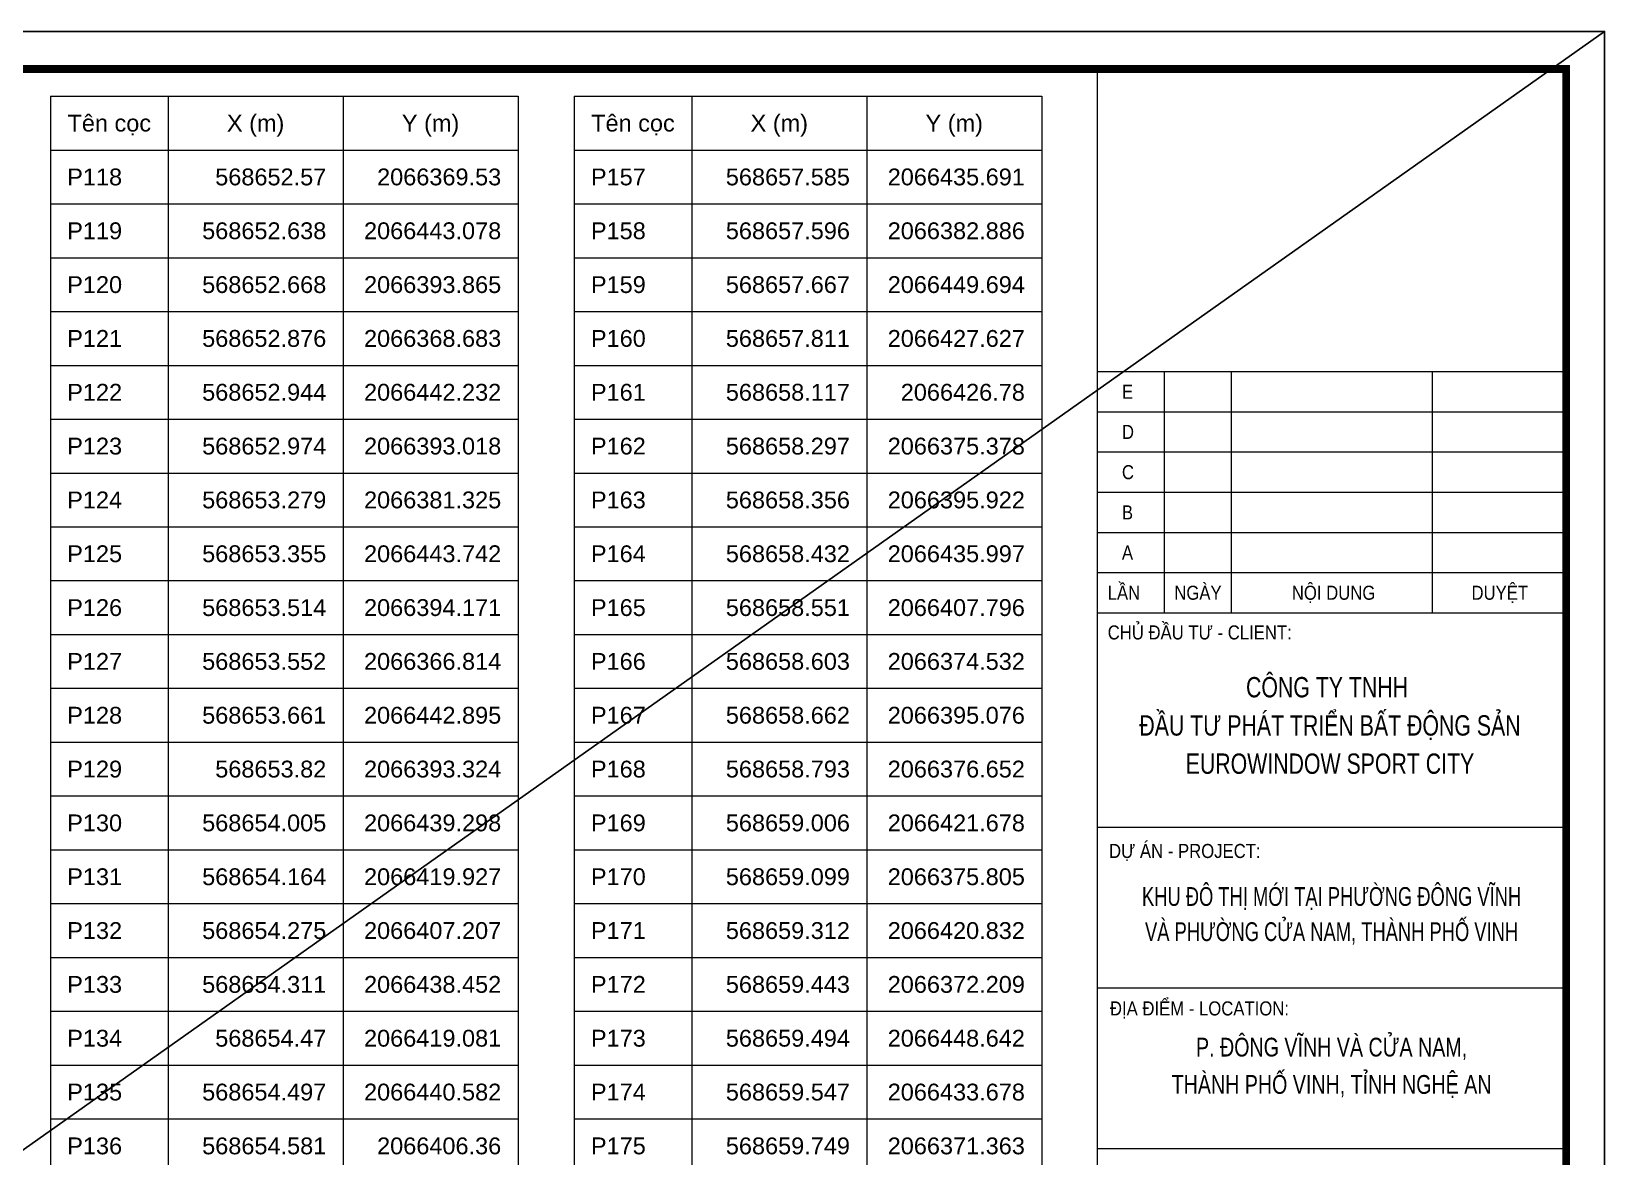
# Model space of a CAD drawing. Header units: millimetres. Extents: x 0 to 571985, y 0 to 2066666.
# Drawn here: x 569650.88 to 569671.46, y 2065739.84 to 2065754.56 of the extents above; entities that cross this region are included whole.
import ezdxf
from ezdxf.enums import TextEntityAlignment as Align

# ---------------------------------------------------------------- set-up
doc = ezdxf.new("R2010")
doc.units = ezdxf.units.MM
doc.linetypes.add('CENTER', pattern=[3, 1.5, -0.5, 0.5, -0.5])
for name, color, linetype, lineweight in [('A-KY HIEU', 34, 'Continuous', 20), ('A-TEXT', 7, 'Continuous', 18), ('E- RANH GIOI', 1, 'CENTER', 13), ('kata_net khung', 3, 'Continuous', 20), ('kata_text', 254, 'Continuous', 30)]:
    doc.layers.add(name, color=color, linetype=linetype, lineweight=lineweight)
doc.layers.add('KCS_Plotter', color=11, linetype='Continuous', plot=False)
doc.styles.add('Arial', font='arial.ttf')
doc.styles.add('kata_text', font='arial.ttf', dxfattribs={"width": 0.8})

# ---------------------------------------------------------------- blocks, each defined once
blk = doc.blocks.new('A$C33BC4D2A')
at = {"layer": 'A-KY HIEU', "color": 0}
for p, q in [((353.66, -4.9), (353.66, -292.1)), ((353.66, -44.47), (414.98, -44.47)), ((362.42, -44.47), (362.42, -76.01)), ((371.18, -44.47), (371.18, -76.01)), ((397.46, -44.47), (397.46, -76.01)), ((353.66, -49.73), (414.98, -49.73)), ((353.66, -54.98), (414.98, -54.98)), ((353.66, -60.24), (414.98, -60.24)), ((353.66, -65.5), (414.98, -65.5)), ((353.66, -70.75), (414.98, -70.75)), ((353.66, -76.01), (414.98, -76.01)), ((353.66, -104.04), (414.98, -104.04)), ((353.66, -125.07), (414.98, -125.07)), ((353.66, -125.07), (414.98, -125.07)), ((353.66, -146.09), (414.98, -146.09))]:
    blk.add_line(p, q, dxfattribs=at)
at = {"layer": 'A-KY HIEU', "color": 0, "const_width": 1.02}
blk.add_lwpolyline([(14.35, -292.1), (14.35, -4.9), (414.98, -4.9), (414.98, -292.1)], close=True, dxfattribs=at)
at = {"layer": 'Defpoints', "color": 125}
blk.add_lwpolyline([(0, -297), (420, -297), (420, 0), (0, 0)], close=True, dxfattribs=at)
at = {"layer": 'A-TEXT', "style": 'Arial', "width": 0.85}
for s, height, p in [('E', 1.84, (356.88, -48.04)), ('D', 1.84, (356.88, -53.29)), ('C', 1.84, (356.88, -58.55)), ('B', 1.84, (356.88, -63.81)), ('A', 1.84, (356.88, -69.06)), ('LẦN', 1.84, (355.02, -74.32)), ('NGÀY', 1.84, (363.73, -74.32)), ('NỘI DUNG', 1.84, (379.1, -74.32)), ('DUYỆT', 1.84, (402.6, -74.32)), ('CHỦ ĐẦU TƯ - CLIENT:', 1.8397, (355.02, -79.51))]:
    blk.add_text(s, height=height, dxfattribs=at).set_placement(p)
at = {"layer": 'A-TEXT', "style": 'Arial'}
for s, height, width, p in [('CÔNG TY TNHH ', 2.6573, 0.75, (384.09, -87.08)), ('ĐẦU TƯ PHÁT TRIỂN BẤT ĐỘNG SẢN', 2.6573, 0.75, (384.09, -92.08)), ('EUROWINDOW SPORT CITY', 2.6573, 0.75, (384.09, -97.08)), ('KHU ĐÔ THỊ MỚI TẠI PHƯỜNG ĐÔNG VĨNH', 2.4529, 0.7, (384.3, -114.35)), ('VÀ PHƯỜNG CỬA NAM, THÀNH PHỐ VINH', 2.4529, 0.7, (384.3, -118.95)), ('P. ĐÔNG VĨNH VÀ CỬA NAM,', 2.4529, 0.75, (384.3, -134.05)), ('THÀNH PHỐ VINH, TỈNH NGHỆ AN', 2.4529, 0.75, (384.3, -138.93))]:
    blk.add_text(s, height=height, dxfattribs=dict(at, width=width)).set_placement(p, align=Align.CENTER)
at = {"layer": 'A-TEXT', "style": 'Arial', "width": 0.85}
for s, p in [('DỰ ÁN - PROJECT:', (355.19, -107.17)), ('ĐỊA ĐIỂM - LOCATION:', (355.31, -127.76))]:
    blk.add_text(s, height=1.8397, dxfattribs=at).set_placement(p, align=Align.MIDDLE_LEFT)

msp = doc.modelspace()

# ---------------------------------------------------------------- linework, layer by layer
at = {"layer": 'kata_net khung'}
for p, q in [((569651.13, 2065753.709), (569657.246, 2065753.709)), ((569651.13, 2065753.709), (569651.13, 2065725.549)), ((569652.67, 2065753.709), (569652.67, 2065725.549)), ((569654.958, 2065753.709), (569654.958, 2065725.549)), ((569657.246, 2065753.709), (569657.246, 2065725.549)), ((569657.979, 2065753.709), (569664.095, 2065753.709)), ((569657.979, 2065753.709), (569657.979, 2065725.549)), ((569659.519, 2065753.709), (569659.519, 2065725.549)), ((569661.807, 2065753.709), (569661.807, 2065725.549)), ((569664.095, 2065753.709), (569664.095, 2065725.549)), ((569651.13, 2065753.005), (569657.246, 2065753.005)), ((569651.13, 2065753.005), (569657.246, 2065753.005)), ((569657.979, 2065753.005), (569664.095, 2065753.005)), ((569657.979, 2065753.005), (569664.095, 2065753.005)), ((569651.13, 2065752.301), (569657.246, 2065752.301)), ((569657.979, 2065752.301), (569664.095, 2065752.301)), ((569651.13, 2065751.597), (569657.246, 2065751.597)), ((569657.979, 2065751.597), (569664.095, 2065751.597)), ((569651.13, 2065750.893), (569657.246, 2065750.893)), ((569657.979, 2065750.893), (569664.095, 2065750.893)), ((569651.13, 2065750.189), (569657.246, 2065750.189)), ((569657.979, 2065750.189), (569664.095, 2065750.189)), ((569651.13, 2065749.485), (569657.246, 2065749.485)), ((569657.979, 2065749.485), (569664.095, 2065749.485)), ((569651.13, 2065748.781), (569657.246, 2065748.781)), ((569657.979, 2065748.781), (569664.095, 2065748.781)), ((569651.13, 2065748.077), (569657.246, 2065748.077)), ((569657.979, 2065748.077), (569664.095, 2065748.077)), ((569651.13, 2065747.373), (569657.246, 2065747.373)), ((569657.979, 2065747.373), (569664.095, 2065747.373)), ((569651.13, 2065746.669), (569657.246, 2065746.669)), ((569657.979, 2065746.669), (569664.095, 2065746.669)), ((569651.13, 2065745.965), (569657.246, 2065745.965)), ((569657.979, 2065745.965), (569664.095, 2065745.965)), ((569651.13, 2065745.261), (569657.246, 2065745.261)), ((569657.979, 2065745.261), (569664.095, 2065745.261)), ((569651.13, 2065744.557), (569657.246, 2065744.557)), ((569657.979, 2065744.557), (569664.095, 2065744.557)), ((569651.13, 2065743.853), (569657.246, 2065743.853)), ((569657.979, 2065743.853), (569664.095, 2065743.853)), ((569651.13, 2065743.149), (569657.246, 2065743.149)), ((569657.979, 2065743.149), (569664.095, 2065743.149)), ((569651.13, 2065742.445), (569657.246, 2065742.445)), ((569657.979, 2065742.445), (569664.095, 2065742.445)), ((569651.13, 2065741.741), (569657.246, 2065741.741)), ((569657.979, 2065741.741), (569664.095, 2065741.741)), ((569651.13, 2065741.037), (569657.246, 2065741.037)), ((569657.979, 2065741.037), (569664.095, 2065741.037)), ((569651.13, 2065740.333), (569657.246, 2065740.333)), ((569657.979, 2065740.333), (569664.095, 2065740.333))]:
    msp.add_line(p, q, dxfattribs=at)
at = {"layer": 'KCS_Plotter'}
msp.add_line((569629.456, 2065724.855), (569671.456, 2065754.555), dxfattribs=at)

# ---------------------------------------------------------------- block references
at = {"layer": 'E- RANH GIOI', "xscale": 0.1, "yscale": 0.1, "zscale": 0.1}
msp.add_blockref('A$C33BC4D2A', (569629.456, 2065754.555), dxfattribs=at)

# ---------------------------------------------------------------- texts
at = {"layer": 'kata_text', "style": 'kata_text'}
for s, p in [('Tên cọc', (569651.9, 2065753.357)), ('X (m)', (569653.814, 2065753.357)), ('Y (m)', (569656.102, 2065753.357)), ('Tên cọc', (569658.749, 2065753.357)), ('X (m)', (569660.663, 2065753.357)), ('Y (m)', (569662.951, 2065753.357))]:
    msp.add_text(s, height=0.22, dxfattribs=at).set_placement(p, align=Align.MIDDLE_CENTER)
for s, p in [('P118', (569651.35, 2065752.653)), ('P157', (569658.199, 2065752.653)), ('P119', (569651.35, 2065751.949)), ('P158', (569658.199, 2065751.949)), ('P120', (569651.35, 2065751.245)), ('P159', (569658.199, 2065751.245)), ('P121', (569651.35, 2065750.541)), ('P160', (569658.199, 2065750.541)), ('P122', (569651.35, 2065749.837)), ('P161', (569658.199, 2065749.837)), ('P123', (569651.35, 2065749.133)), ('P162', (569658.199, 2065749.133)), ('P124', (569651.35, 2065748.429)), ('P163', (569658.199, 2065748.429)), ('P125', (569651.35, 2065747.725)), ('P164', (569658.199, 2065747.725)), ('P126', (569651.35, 2065747.021)), ('P165', (569658.199, 2065747.021)), ('P127', (569651.35, 2065746.317)), ('P166', (569658.199, 2065746.317)), ('P128', (569651.35, 2065745.613)), ('P167', (569658.199, 2065745.613)), ('P129', (569651.35, 2065744.909)), ('P168', (569658.199, 2065744.909)), ('P130', (569651.35, 2065744.205)), ('P169', (569658.199, 2065744.205)), ('P131', (569651.35, 2065743.501)), ('P170', (569658.199, 2065743.501)), ('P132', (569651.35, 2065742.797)), ('P171', (569658.199, 2065742.797)), ('P133', (569651.35, 2065742.093)), ('P172', (569658.199, 2065742.093)), ('P134', (569651.35, 2065741.389)), ('P173', (569658.199, 2065741.389)), ('P135', (569651.35, 2065740.685)), ('P174', (569658.199, 2065740.685)), ('P136', (569651.35, 2065739.981)), ('P175', (569658.199, 2065739.981))]:
    msp.add_text(s, height=0.22, dxfattribs=at).set_placement(p, align=Align.MIDDLE_LEFT)
for s, p in [('568652.57', (569654.738, 2065752.653)), ('2066369.53', (569657.026, 2065752.653)), ('568657.585', (569661.587, 2065752.653)), ('2066435.691', (569663.875, 2065752.653)), ('568652.638', (569654.738, 2065751.949)), ('2066443.078', (569657.026, 2065751.949)), ('568657.596', (569661.587, 2065751.949)), ('2066382.886', (569663.875, 2065751.949)), ('568652.668', (569654.738, 2065751.245)), ('2066393.865', (569657.026, 2065751.245)), ('568657.667', (569661.587, 2065751.245)), ('2066449.694', (569663.875, 2065751.245)), ('568652.876', (569654.738, 2065750.541)), ('2066368.683', (569657.026, 2065750.541)), ('568657.811', (569661.587, 2065750.541)), ('2066427.627', (569663.875, 2065750.541)), ('568652.944', (569654.738, 2065749.837)), ('2066442.232', (569657.026, 2065749.837)), ('568658.117', (569661.587, 2065749.837)), ('2066426.78', (569663.875, 2065749.837)), ('568652.974', (569654.738, 2065749.133)), ('2066393.018', (569657.026, 2065749.133)), ('568658.297', (569661.587, 2065749.133)), ('2066375.378', (569663.875, 2065749.133)), ('568653.279', (569654.738, 2065748.429)), ('2066381.325', (569657.026, 2065748.429)), ('568658.356', (569661.587, 2065748.429)), ('2066395.922', (569663.875, 2065748.429)), ('568653.355', (569654.738, 2065747.725)), ('2066443.742', (569657.026, 2065747.725)), ('568658.432', (569661.587, 2065747.725)), ('2066435.997', (569663.875, 2065747.725)), ('568653.514', (569654.738, 2065747.021)), ('2066394.171', (569657.026, 2065747.021)), ('568658.551', (569661.587, 2065747.021)), ('2066407.796', (569663.875, 2065747.021)), ('568653.552', (569654.738, 2065746.317)), ('2066366.814', (569657.026, 2065746.317)), ('568658.603', (569661.587, 2065746.317)), ('2066374.532', (569663.875, 2065746.317)), ('568653.661', (569654.738, 2065745.613)), ('2066442.895', (569657.026, 2065745.613)), ('568658.662', (569661.587, 2065745.613)), ('2066395.076', (569663.875, 2065745.613)), ('568653.82', (569654.738, 2065744.909)), ('2066393.324', (569657.026, 2065744.909)), ('568658.793', (569661.587, 2065744.909)), ('2066376.652', (569663.875, 2065744.909)), ('568654.005', (569654.738, 2065744.205)), ('2066439.298', (569657.026, 2065744.205)), ('568659.006', (569661.587, 2065744.205)), ('2066421.678', (569663.875, 2065744.205)), ('568654.164', (569654.738, 2065743.501)), ('2066419.927', (569657.026, 2065743.501)), ('568659.099', (569661.587, 2065743.501)), ('2066375.805', (569663.875, 2065743.501)), ('568654.275', (569654.738, 2065742.797)), ('2066407.207', (569657.026, 2065742.797)), ('568659.312', (569661.587, 2065742.797)), ('2066420.832', (569663.875, 2065742.797)), ('568654.311', (569654.738, 2065742.093)), ('2066438.452', (569657.026, 2065742.093)), ('568659.443', (569661.587, 2065742.093)), ('2066372.209', (569663.875, 2065742.093)), ('568654.47', (569654.738, 2065741.389)), ('2066419.081', (569657.026, 2065741.389)), ('568659.494', (569661.587, 2065741.389)), ('2066448.642', (569663.875, 2065741.389)), ('568654.497', (569654.738, 2065740.685)), ('2066440.582', (569657.026, 2065740.685)), ('568659.547', (569661.587, 2065740.685)), ('2066433.678', (569663.875, 2065740.685)), ('568654.581', (569654.738, 2065739.981)), ('2066406.36', (569657.026, 2065739.981)), ('568659.749', (569661.587, 2065739.981)), ('2066371.363', (569663.875, 2065739.981))]:
    msp.add_text(s, height=0.22, dxfattribs=at).set_placement(p, align=Align.MIDDLE_RIGHT)

doc.saveas('drawing.dxf')
